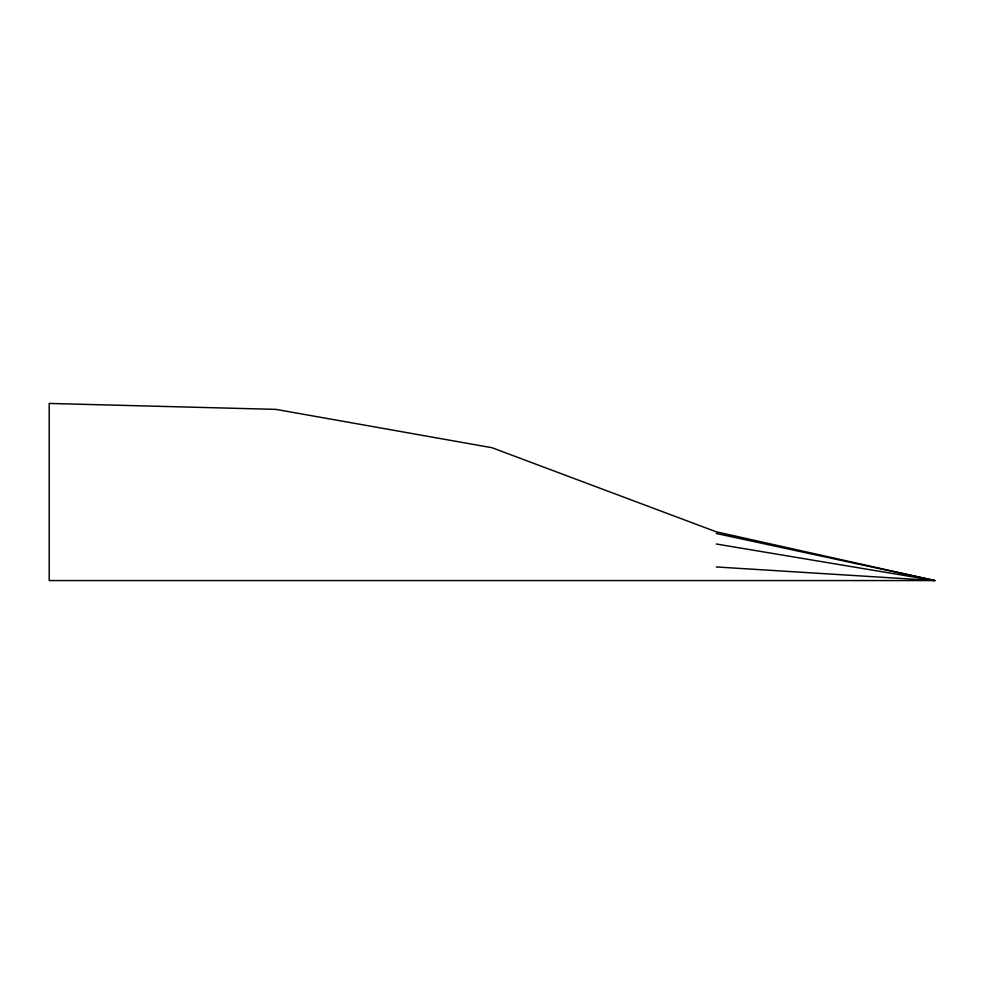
<?xml version="1.0" encoding="UTF-8"?>
<svg xmlns="http://www.w3.org/2000/svg" width="984" height="984" viewBox="0 0 984 984"><rect width="100%" height="100%" fill="white"/><g stroke="black" fill="none" stroke-linecap="round" stroke-linejoin="round"><path stroke-width="1.48" d="M716.254 533.463L934.8 580.56L49.2 580.56L49.2 403.44L275.901 409.381L492 447.72L716.254 531.815L934.8 580.56L716.254 566.956M716.254 544.004L934.8 580.56"/></g></svg>
